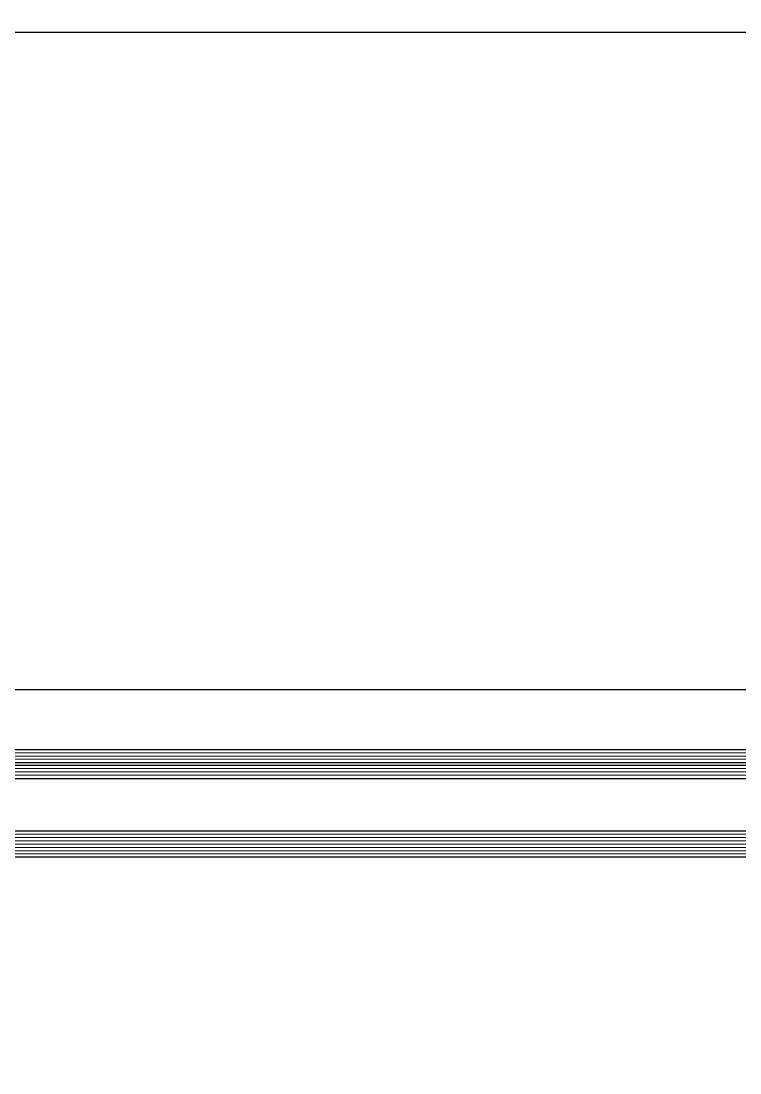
# Model space of a CAD drawing. Header units: centimetres. Extents: x -20963 to 233486, y -95276 to 159172.
# Drawn here: x 105665.46 to 105687.32, y 31741.68 to 31773.69 of the extents above; entities that cross this region are included whole.
import ezdxf

# ---------------------------------------------------------------- set-up
doc = ezdxf.new("R2010")
doc.units = ezdxf.units.CM
doc.header["$LTSCALE"] = 10
doc.header["$MEASUREMENT"] = 0
doc.linetypes.add('DASHDOT2', pattern=[0.5, 0.25, -0.125, 0, -0.125])
for name, color, linetype in [('006 plans$0$$0$A-ELV-20', 11, 'Continuous'), ('A-MA-DEMISE LINE', 10, 'DASHDOT2'), ('LP-DIMENSION_INT_100', 51, 'Continuous')]:
    doc.layers.add(name, color=color, linetype=linetype)
for name, color, linetype, lineweight in [('006 plans$0$$glazing$0$A-LIN-30', 2, 'Continuous', 30), ('006 plans$0$$glazing$0$Glazing', 3, 'Continuous', 25), ('006 plans$0$$glazing$0$Hatch', 89, 'Continuous', 13), ('006 plans$0$A-DOOR', 5, 'Continuous', 13)]:
    doc.layers.add(name, color=color, linetype=linetype, lineweight=lineweight)

# ---------------------------------------------------------------- blocks, each defined once
blk = doc.blocks.new('gfgf')
at = {"layer": '006 plans$0$$0$A-ELV-20'}
blk.add_line((390947, 245051.07), (402905.62, 245051.07), dxfattribs=at)
at = {"layer": '006 plans$0$$glazing$0$A-LIN-30', "color": 30}
for p, q in [((391448.38, 245051.07), (405447.39, 245051.07)), ((391448.38, 244851.07), (393116.91, 244851.07))]:
    blk.add_line(p, q, dxfattribs=at)
at = {"layer": '006 plans$0$$glazing$0$Glazing', "linetype": 'Continuous'}
for p, q in [((391428.92, 244832.8), (393135.93, 244832.8)), ((391428.92, 244832.8), (393135.93, 244832.8)), ((391428.92, 244828.8), (393135.93, 244828.8)), ((391428.92, 244828.8), (393135.93, 244828.8)), ((391428.92, 244828), (393135.93, 244828)), ((391428.92, 244828), (393135.93, 244828)), ((391428.92, 244824), (393135.93, 244824)), ((391428.92, 244824), (393135.93, 244824)), ((391428.92, 244808), (393135.93, 244808)), ((391428.92, 244808), (393135.93, 244808)), ((393135.93, 244800), (391428.92, 244800)), ((393135.93, 244800), (391428.92, 244800))]:
    blk.add_line(p, q, dxfattribs=at)
at = {"layer": '006 plans$0$$glazing$0$Hatch', "linetype": 'Continuous'}
for p, q in [((391427.92, 244831.8), (393136.93, 244831.8)), ((391427.92, 244831.8), (393136.93, 244831.8)), ((391427.92, 244830.8), (393136.93, 244830.8)), ((391427.92, 244830.8), (393136.93, 244830.8)), ((391427.92, 244829.8), (393136.93, 244829.8)), ((391427.92, 244829.8), (393136.93, 244829.8)), ((393136.93, 244827), (391427.92, 244827)), ((393136.93, 244827), (391427.92, 244827)), ((393136.93, 244826), (391427.92, 244826)), ((393136.93, 244826), (391427.92, 244826)), ((393136.93, 244825), (391427.92, 244825)), ((393136.93, 244825), (391427.92, 244825)), ((393136.93, 244807), (391427.92, 244807)), ((393136.93, 244807), (391427.92, 244807)), ((393136.93, 244806), (391427.92, 244806)), ((393136.93, 244806), (391427.92, 244806)), ((393136.93, 244805), (391427.92, 244805)), ((393136.93, 244805), (391427.92, 244805)), ((393136.93, 244804), (391427.92, 244804)), ((393136.93, 244804), (391427.92, 244804)), ((393136.93, 244803), (391427.92, 244803)), ((393136.93, 244803), (391427.92, 244803)), ((393136.93, 244802), (391427.92, 244802)), ((393136.93, 244802), (391427.92, 244802)), ((393136.93, 244801), (391427.92, 244801)), ((393136.93, 244801), (391427.92, 244801))]:
    blk.add_line(p, q, dxfattribs=at)
at = {"layer": '006 plans$0$A-DOOR'}
blk.add_lwpolyline([(406397.39, 246500), (406954.03, 246500), (406950.01, 244498.52), (405451.05, 244498.52), (405451.04, 244799.96), (391452.27, 244800)], dxfattribs=at)
blk = doc.blocks.new('PLAN')
at = {"layer": 'A-MA-DEMISE LINE', "color": 4, "xscale": 0.1, "yscale": 0.1, "zscale": 0.1}
blk.add_blockref('gfgf', (62317.381, 7268.244, 0), dxfattribs=at)

msp = doc.modelspace()

# ---------------------------------------------------------------- block references
at = {"layer": 'LP-DIMENSION_INT_100', "color": 2}
msp.add_blockref('PLAN', (4076.067, 0), dxfattribs=at)

doc.saveas('drawing.dxf')
